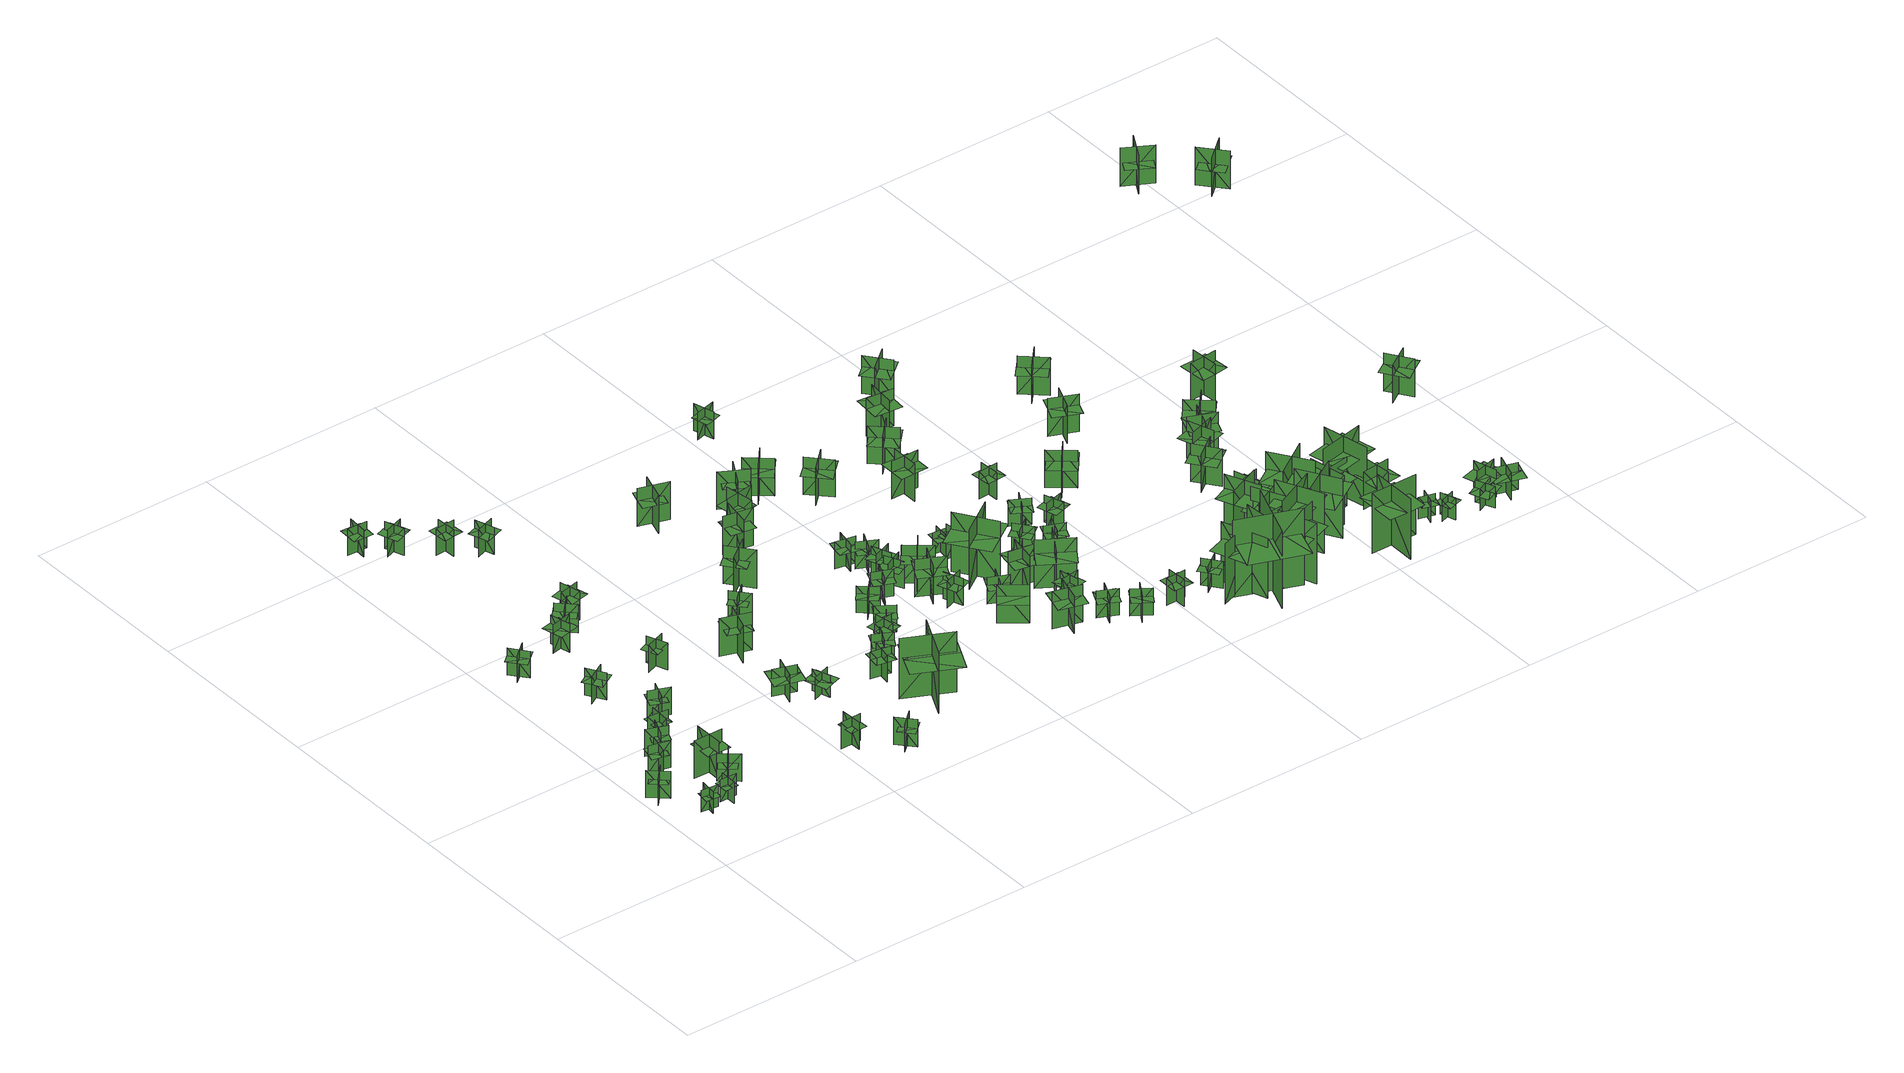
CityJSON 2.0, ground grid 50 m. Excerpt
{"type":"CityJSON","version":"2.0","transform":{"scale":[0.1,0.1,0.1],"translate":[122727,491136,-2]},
"CityObjects":{
"tree1":{"type":"SolitaryVegetationObject","geometry":[{"type":"MultiSurface","lod":"1","boundaries":[[[0,1,2]],[[0,2,3]],[[4,5,6]],[[4,6,7]],[[8,9,10]],[[8,10,11]],[[8,11,12]],[[8,12,13]]]}]},
"tree2":{"type":"SolitaryVegetationObject","geometry":[{"type":"MultiSurface","lod":"1","boundaries":[[[14,15,16]],[[14,16,17]],[[18,19,20]],[[18,20,21]],[[22,23,24]],[[22,24,25]],[[22,25,26]],[[22,26,27]]]}]},
"tree3":{"type":"SolitaryVegetationObject","geometry":[{"type":"MultiSurface","lod":"1","boundaries":[[[28,29,30]],[[28,30,31]],[[32,33,34]],[[32,34,35]],[[36,37,38]],[[36,38,39]],[[36,39,40]],[[36,40,41]]]}]},
"tree4":{"type":"SolitaryVegetationObject","geometry":[{"type":"MultiSurface","lod":"1","boundaries":[[[42,43,44]],[[42,44,45]],[[46,47,48]],[[46,48,49]],[[50,51,52]],[[50,52,53]],[[50,53,54]],[[50,54,55]]]}]},
"tree5":{"type":"SolitaryVegetationObject","geometry":[{"type":"MultiSurface","lod":"1","boundaries":[[[56,57,58]],[[56,58,59]],[[60,61,62]],[[60,62,63]],[[64,65,66]],[[64,66,67]],[[64,67,68]],[[64,68,69]]]}]},
"tree6":{"type":"SolitaryVegetationObject","geometry":[{"type":"MultiSurface","lod":"1","boundaries":[[[70,71,72]],[[70,72,73]],[[74,75,76]],[[74,76,77]],[[78,79,80]],[[78,80,81]],[[78,81,82]],[[78,82,83]]]}]},
"tree7":{"type":"SolitaryVegetationObject","geometry":[{"type":"MultiSurface","lod":"1","boundaries":[[[84,85,86]],[[84,86,87]],[[88,89,90]],[[88,90,91]],[[92,93,94]],[[92,94,95]],[[92,95,96]],[[92,96,97]]]}]},
"tree8":{"type":"SolitaryVegetationObject","geometry":[{"type":"MultiSurface","lod":"1","boundaries":[[[98,99,100]],[[98,100,101]],[[102,103,104]],[[102,104,105]],[[106,107,108]],[[106,108,109]],[[106,109,110]],[[106,110,111]]]}]},
"tree9":{"type":"SolitaryVegetationObject","geometry":[{"type":"MultiSurface","lod":"1","boundaries":[[[112,113,114]],[[112,114,115]],[[116,117,118]],[[116,118,119]],[[120,121,122]],[[120,122,123]],[[120,123,124]],[[120,124,125]]]}]},
"tree10":{"type":"SolitaryVegetationObject","geometry":[{"type":"MultiSurface","lod":"1","boundaries":[[[126,127,128]],[[126,128,129]],[[130,131,132]],[[130,132,133]],[[134,135,136]],[[134,136,137]],[[134,137,138]],[[134,138,139]]]}]},
"tree11":{"type":"SolitaryVegetationObject","geometry":[{"type":"MultiSurface","lod":"1","boundaries":[[[140,141,142]],[[140,142,143]],[[144,145,146]],[[144,146,147]],[[148,149,150]],[[148,150,151]],[[148,151,152]],[[148,152,153]]]}]},
"tree12":{"type":"SolitaryVegetationObject","geometry":[{"type":"MultiSurface","lod":"1","boundaries":[[[154,155,156]],[[154,156,157]],[[158,159,160]],[[158,160,161]],[[162,163,164]],[[162,164,165]],[[162,165,166]],[[162,166,167]]]}]},
"tree13":{"type":"SolitaryVegetationObject","geometry":[{"type":"MultiSurface","lod":"1","boundaries":[[[168,169,170]],[[168,170,171]],[[172,173,174]],[[172,174,175]],[[176,177,178]],[[176,178,179]],[[176,179,180]],[[176,180,181]]]}]},
"tree14":{"type":"SolitaryVegetationObject","geometry":[{"type":"MultiSurface","lod":"1","boundaries":[[[182,183,184]],[[182,184,185]],[[186,187,188]],[[186,188,189]],[[190,191,192]],[[190,192,193]],[[190,193,194]],[[190,194,195]]]}]},
"tree15":{"type":"SolitaryVegetationObject","geometry":[{"type":"MultiSurface","lod":"1","boundaries":[[[196,197,198]],[[196,198,199]],[[200,201,202]],[[200,202,203]],[[204,205,206]],[[204,206,207]],[[204,207,208]],[[204,208,209]]]}]},
"tree16":{"type":"SolitaryVegetationObject","geometry":[{"type":"MultiSurface","lod":"1","boundaries":[[[210,211,212]],[[210,212,213]],[[214,215,216]],[[214,216,217]],[[218,219,220]],[[218,220,221]],[[218,221,222]],[[218,222,223]]]}]},
"tree17":{"type":"SolitaryVegetationObject","geometry":[{"type":"MultiSurface","lod":"1","boundaries":[[[224,225,226]],[[224,226,227]],[[228,229,230]],[[228,230,231]],[[232,233,234]],[[232,234,235]],[[232,235,236]],[[232,236,237]]]}]},
"tree18":{"type":"SolitaryVegetationObject","geometry":[{"type":"MultiSurface","lod":"1","boundaries":[[[238,239,240]],[[238,240,241]],[[242,243,244]],[[242,244,245]],[[246,247,248]],[[246,248,249]],[[246,249,250]],[[246,250,251]]]}]},
"tree19":{"type":"SolitaryVegetationObject","geometry":[{"type":"MultiSurface","lod":"1","boundaries":[[[252,253,254]],[[252,254,255]],[[256,257,258]],[[256,258,259]],[[260,261,262]],[[260,262,263]],[[260,263,264]],[[260,264,265]]]}]},
"tree20":{"type":"SolitaryVegetationObject","geometry":[{"type":"MultiSurface","lod":"1","boundaries":[[[266,267,268]],[[266,268,269]],[[270,271,272]],[[270,272,273]],[[274,275,276]],[[274,276,277]],[[274,277,278]],[[274,278,279]]]}]},
"tree21":{"type":"SolitaryVegetationObject","geometry":[{"type":"MultiSurface","lod":"1","boundaries":[[[280,281,282]],[[280,282,283]],[[284,285,286]],[[284,286,287]],[[288,289,290]],[[288,290,291]],[[288,291,292]],[[288,292,293]]]}]},
"tree22":{"type":"SolitaryVegetationObject","geometry":[{"type":"MultiSurface","lod":"1","boundaries":[[[294,295,296]],[[294,296,297]],[[298,299,300]],[[298,300,301]],[[302,303,304]],[[302,304,305]],[[302,305,306]],[[302,306,307]]]}]},
"tree23":{"type":"SolitaryVegetationObject","geometry":[{"type":"MultiSurface","lod":"1","boundaries":[[[308,309,310]],[[308,310,311]],[[312,313,314]],[[312,314,315]],[[316,317,318]],[[316,318,319]],[[316,319,320]],[[316,320,321]]]}]},
"tree24":{"type":"SolitaryVegetationObject","geometry":[{"type":"MultiSurface","lod":"1","boundaries":[[[322,323,324]],[[322,324,325]],[[326,327,328]],[[326,328,329]],[[330,331,332]],[[330,332,333]],[[330,333,334]],[[330,334,335]]]}]},
"tree25":{"type":"SolitaryVegetationObject","geometry":[{"type":"MultiSurface","lod":"1","boundaries":[[[336,337,338]],[[336,338,339]],[[340,341,342]],[[340,342,343]],[[344,345,346]],[[344,346,347]],[[344,347,348]],[[344,348,349]]]}]},
"tree26":{"type":"SolitaryVegetationObject","geometry":[{"type":"MultiSurface","lod":"1","boundaries":[[[350,351,352]],[[350,352,353]],[[354,355,356]],[[354,356,357]],[[358,359,360]],[[358,360,361]],[[358,361,362]],[[358,362,363]]]}]},
"tree27":{"type":"SolitaryVegetationObject","geometry":[{"type":"MultiSurface","lod":"1","boundaries":[[[364,365,366]],[[364,366,367]],[[368,369,370]],[[368,370,371]],[[372,373,374]],[[372,374,375]],[[372,375,376]],[[372,376,377]]]}]},
"tree28":{"type":"SolitaryVegetationObject","geometry":[{"type":"MultiSurface","lod":"1","boundaries":[[[378,379,380]],[[378,380,381]],[[382,383,384]],[[382,384,385]],[[386,387,388]],[[386,388,389]],[[386,389,390]],[[386,390,391]]]}]},
"tree29":{"type":"SolitaryVegetationObject","geometry":[{"type":"MultiSurface","lod":"1","boundaries":[[[392,393,394]],[[392,394,395]],[[396,397,398]],[[396,398,399]],[[400,401,402]],[[400,402,403]],[[400,403,404]],[[400,404,405]]]}]},
"tree30":{"type":"SolitaryVegetationObject","geometry":[{"type":"MultiSurface","lod":"1","boundaries":[[[406,407,408]],[[406,408,409]],[[410,411,412]],[[410,412,413]],[[414,415,416]],[[414,416,417]],[[414,417,418]],[[414,418,419]]]}]},
"tree31":{"type":"SolitaryVegetationObject","geometry":[{"type":"MultiSurface","lod":"1","boundaries":[[[420,421,422]],[[420,422,423]],[[424,425,426]],[[424,426,427]],[[428,429,430]],[[428,430,431]],[[428,431,432]],[[428,432,433]]]}]},
"tree32":{"type":"SolitaryVegetationObject","geometry":[{"type":"MultiSurface","lod":"1","boundaries":[[[434,435,436]],[[434,436,437]],[[438,439,440]],[[438,440,441]],[[442,443,444]],[[442,444,445]],[[442,445,446]],[[442,446,447]]]}]},
"tree33":{"type":"SolitaryVegetationObject","geometry":[{"type":"MultiSurface","lod":"1","boundaries":[[[448,449,450]],[[448,450,451]],[[452,453,454]],[[452,454,455]],[[456,457,458]],[[456,458,459]],[[456,459,460]],[[456,460,461]]]}]},
"tree34":{"type":"SolitaryVegetationObject","geometry":[{"type":"MultiSurface","lod":"1","boundaries":[[[462,463,464]],[[462,464,465]],[[466,467,468]],[[466,468,469]],[[470,471,472]],[[470,472,473]],[[470,473,474]],[[470,474,475]]]}]},
"tree35":{"type":"SolitaryVegetationObject","geometry":[{"type":"MultiSurface","lod":"1","boundaries":[[[476,477,478]],[[476,478,479]],[[480,481,482]],[[480,482,483]],[[484,485,486]],[[484,486,487]],[[484,487,488]],[[484,488,489]]]}]},
"tree36":{"type":"SolitaryVegetationObject","geometry":[{"type":"MultiSurface","lod":"1","boundaries":[[[490,491,492]],[[490,492,493]],[[494,495,496]],[[494,496,497]],[[498,499,500]],[[498,500,501]],[[498,501,502]],[[498,502,503]]]}]},
"tree37":{"type":"SolitaryVegetationObject","geometry":[{"type":"MultiSurface","lod":"1","boundaries":[[[504,505,506]],[[504,506,507]],[[508,509,510]],[[508,510,511]],[[512,513,514]],[[512,514,515]],[[512,515,516]],[[512,516,517]]]}]},
"tree38":{"type":"SolitaryVegetationObject","geometry":[{"type":"MultiSurface","lod":"1","boundaries":[[[518,519,520]],[[518,520,521]],[[522,523,524]],[[522,524,525]],[[526,527,528]],[[526,528,529]],[[526,529,530]],[[526,530,531]]]}]},
"tree39":{"type":"SolitaryVegetationObject","geometry":[{"type":"MultiSurface","lod":"1","boundaries":[[[532,533,534]],[[532,534,535]],[[536,537,538]],[[536,538,539]],[[540,541,542]],[[540,542,543]],[[540,543,544]],[[540,544,545]]]}]},
"tree40":{"type":"SolitaryVegetationObject","geometry":[{"type":"MultiSurface","lod":"1","boundaries":[[[546,547,548]],[[546,548,549]],[[550,551,552]],[[550,552,553]],[[554,555,556]],[[554,556,557]],[[554,557,558]],[[554,558,559]]]}]},
"tree41":{"type":"SolitaryVegetationObject","geometry":[{"type":"MultiSurface","lod":"1","boundaries":[[[560,561,562]],[[560,562,563]],[[564,565,566]],[[564,566,567]],[[568,569,570]],[[568,570,571]],[[568,571,572]],[[568,572,573]]]}]},
"tree42":{"type":"SolitaryVegetationObject","geometry":[{"type":"MultiSurface","lod":"1","boundaries":[[[574,575,576]],[[574,576,577]],[[578,579,580]],[[578,580,581]],[[582,583,584]],[[582,584,585]],[[582,585,586]],[[582,586,587]]]}]},
"tree43":{"type":"SolitaryVegetationObject","geometry":[{"type":"MultiSurface","lod":"1","boundaries":[[[588,589,590]],[[588,590,591]],[[592,593,594]],[[592,594,595]],[[596,597,598]],[[596,598,599]],[[596,599,600]],[[596,600,601]]]}]},
"tree44":{"type":"SolitaryVegetationObject","geometry":[{"type":"MultiSurface","lod":"1","boundaries":[[[602,603,604]],[[602,604,605]],[[606,607,608]],[[606,608,609]],[[610,611,612]],[[610,612,613]],[[610,613,614]],[[610,614,615]]]}]},
"tree45":{"type":"SolitaryVegetationObject","geometry":[{"type":"MultiSurface","lod":"1","boundaries":[[[616,617,618]],[[616,618,619]],[[620,621,622]],[[620,622,623]],[[624,625,626]],[[624,626,627]],[[624,627,628]],[[624,628,629]]]}]},
"tree46":{"type":"SolitaryVegetationObject","geometry":[{"type":"MultiSurface","lod":"1","boundaries":[[[630,631,632]],[[630,632,633]],[[634,635,636]],[[634,636,637]],[[638,639,640]],[[638,640,641]],[[638,641,642]],[[638,642,643]]]}]},
"tree47":{"type":"SolitaryVegetationObject","geometry":[{"type":"MultiSurface","lod":"1","boundaries":[[[644,645,646]],[[644,646,647]],[[648,649,650]],[[648,650,651]],[[652,653,654]],[[652,654,655]],[[652,655,656]],[[652,656,657]]]}]},
"tree48":{"type":"SolitaryVegetationObject","geometry":[{"type":"MultiSurface","lod":"1","boundaries":[[[658,659,660]],[[658,660,661]],[[662,663,664]],[[662,664,665]],[[666,667,668]],[[666,668,669]],[[666,669,670]],[[666,670,671]]]}]},
"tree49":{"type":"SolitaryVegetationObject","geometry":[{"type":"MultiSurface","lod":"1","boundaries":[[[672,673,674]],[[672,674,675]],[[676,677,678]],[[676,678,679]],[[680,681,682]],[[680,682,683]],[[680,683,684]],[[680,684,685]]]}]},
"tree50":{"type":"SolitaryVegetationObject","geometry":[{"type":"MultiSurface","lod":"1","boundaries":[[[686,687,688]],[[686,688,689]],[[690,691,692]],[[690,692,693]],[[694,695,696]],[[694,696,697]],[[694,697,698]],[[694,698,699]]]}]},
"tree51":{"type":"SolitaryVegetationObject","geometry":[{"type":"MultiSurface","lod":"1","boundaries":[[[700,701,702]],[[700,702,703]],[[704,705,706]],[[704,706,707]],[[708,709,710]],[[708,710,711]],[[708,711,712]],[[708,712,713]]]}]},
"tree52":{"type":"SolitaryVegetationObject","geometry":[{"type":"MultiSurface","lod":"1","boundaries":[[[714,715,716]],[[714,716,717]],[[718,719,720]],[[718,720,721]],[[722,723,724]],[[722,724,725]],[[722,725,726]],[[722,726,727]]]}]},
"tree53":{"type":"SolitaryVegetationObject","geometry":[{"type":"MultiSurface","lod":"1","boundaries":[[[728,729,730]],[[728,730,731]],[[732,733,734]],[[732,734,735]],[[736,737,738]],[[736,738,739]],[[736,739,740]],[[736,740,741]]]}]},
"tree54":{"type":"SolitaryVegetationObject","geometry":[{"type":"MultiSurface","lod":"1","boundaries":[[[742,743,744]],[[742,744,745]],[[746,747,748]],[[746,748,749]],[[750,751,752]],[[750,752,753]],[[750,753,754]],[[750,754,755]]]}]},
"tree55":{"type":"SolitaryVegetationObject","geometry":[{"type":"MultiSurface","lod":"1","boundaries":[[[756,757,758]],[[756,758,759]],[[760,761,762]],[[760,762,763]],[[764,765,766]],[[764,766,767]],[[764,767,768]],[[764,768,769]]]}]},
"tree56":{"type":"SolitaryVegetationObject","geometry":[{"type":"MultiSurface","lod":"1","boundaries":[[[770,771,772]],[[770,772,773]],[[774,775,776]],[[774,776,777]],[[778,779,780]],[[778,780,781]],[[778,781,782]],[[778,782,783]]]}]},
"tree57":{"type":"SolitaryVegetationObject","geometry":[{"type":"MultiSurface","lod":"1","boundaries":[[[784,785,786]],[[784,786,787]],[[788,789,790]],[[788,790,791]],[[792,793,794]],[[792,794,795]],[[792,795,796]],[[792,796,797]]]}]},
"tree58":{"type":"SolitaryVegetationObject","geometry":[{"type":"MultiSurface","lod":"1","boundaries":[[[798,799,800]],[[798,800,801]],[[802,803,804]],[[802,804,805]],[[806,807,808]],[[806,808,809]],[[806,809,810]],[[806,810,811]]]}]},
"tree59":{"type":"SolitaryVegetationObject","geometry":[{"type":"MultiSurface","lod":"1","boundaries":[[[812,813,814]],[[812,814,815]],[[816,817,818]],[[816,818,819]],[[820,821,822]],[[820,822,823]],[[820,823,824]],[[820,824,825]]]}]},
"tree60":{"type":"SolitaryVegetationObject","geometry":[{"type":"MultiSurface","lod":"1","boundaries":[[[826,827,828]],[[826,828,829]],[[830,831,832]],[[830,832,833]],[[834,835,836]],[[834,836,837]],[[834,837,838]],[[834,838,839]]]}]},
"tree61":{"type":"SolitaryVegetationObject","geometry":[{"type":"MultiSurface","lod":"1","boundaries":[[[840,841,842]],[[840,842,843]],[[844,845,846]],[[844,846,847]],[[848,849,850]],[[848,850,851]],[[848,851,852]],[[848,852,853]]]}]},
"tree62":{"type":"SolitaryVegetationObject","geometry":[{"type":"MultiSurface","lod":"1","boundaries":[[[854,855,856]],[[854,856,857]],[[858,859,860]],[[858,860,861]],[[862,863,864]],[[862,864,865]],[[862,865,866]],[[862,866,867]]]}]},
"tree63":{"type":"SolitaryVegetationObject","geometry":[{"type":"MultiSurface","lod":"1","boundaries":[[[868,869,870]],[[868,870,871]],[[872,873,874]],[[872,874,875]],[[876,877,878]],[[876,878,879]],[[876,879,880]],[[876,880,881]]]}]},
"tree64":{"type":"SolitaryVegetationObject","geometry":[{"type":"MultiSurface","lod":"1","boundaries":[[[882,883,884]],[[882,884,885]],[[886,887,888]],[[886,888,889]],[[890,891,892]],[[890,892,893]],[[890,893,894]],[[890,894,895]]]}]},
"tree65":{"type":"SolitaryVegetationObject","geometry":[{"type":"MultiSurface","lod":"1","boundaries":[[[896,897,898]],[[896,898,899]],[[900,901,902]],[[900,902,903]],[[904,905,906]],[[904,906,907]],[[904,907,908]],[[904,908,909]]]}]},
"tree66":{"type":"SolitaryVegetationObject","geometry":[{"type":"MultiSurface","lod":"1","boundaries":[[[910,911,912]],[[910,912,913]],[[914,915,916]],[[914,916,917]],[[918,919,920]],[[918,920,921]],[[918,921,922]],[[918,922,923]]]}]},
"tree67":{"type":"SolitaryVegetationObject","geometry":[{"type":"MultiSurface","lod":"1","boundaries":[[[924,925,926]],[[924,926,927]],[[928,929,930]],[[928,930,931]],[[932,933,934]],[[932,934,935]],[[932,935,936]],[[932,936,937]]]}]},
"tree68":{"type":"SolitaryVegetationObject","geometry":[{"type":"MultiSurface","lod":"1","boundaries":[[[938,939,940]],[[938,940,941]],[[942,943,944]],[[942,944,945]],[[946,947,948]],[[946,948,949]],[[946,950,951]],[[946,951,947]]]}]},
"tree69":{"type":"SolitaryVegetationObject","geometry":[{"type":"MultiSurface","lod":"1","boundaries":[[[952,953,954]],[[952,954,955]],[[956,957,958]],[[956,958,959]],[[960,961,962]],[[960,962,963]],[[960,963,964]],[[960,964,965]]]}]},
"tree70":{"type":"SolitaryVegetationObject","geometry":[{"type":"MultiSurface","lod":"1","boundaries":[[[966,967,968]],[[966,968,969]],[[970,971,972]],[[970,972,973]],[[974,975,976]],[[974,976,977]],[[974,977,978]],[[974,978,979]]]}]},
"tree71":{"type":"SolitaryVegetationObject","geometry":[{"type":"MultiSurface","lod":"1","boundaries":[[[980,981,982]],[[980,982,983]],[[984,985,986]],[[984,986,987]],[[988,989,990]],[[988,990,991]],[[988,992,993]],[[988,993,989]]]}]},
"tree72":{"type":"SolitaryVegetationObject","geometry":[{"type":"MultiSurface","lod":"1","boundaries":[[[994,995,996]],[[994,996,997]],[[998,999,1000]],[[998,1000,1001]],[[1002,1003,1004]],[[1002,1004,1005]],[[1002,1005,1006]],[[1002,1006,1007]]]}]},
"tree73":{"type":"SolitaryVegetationObject","geometry":[{"type":"MultiSurface","lod":"1","boundaries":[[[1008,1009,1010]],[[1008,1010,1011]],[[1012,1013,1014]],[[1012,1014,1015]],[[1016,1017,1018]],[[1016,1018,1019]],[[1016,1020,1021]],[[1016,1021,1017]]]}]},
"tree74":{"type":"SolitaryVegetationObject","geometry":[{"type":"MultiSurface","lod":"1","boundaries":[[[1022,1023,1024]],[[1022,1024,1025]],[[1026,1027,1028]],[[1026,1028,1029]],[[1030,1031,1032]],[[1030,1032,1033]],[[1030,1033,1034]],[[1030,1034,1035]]]}]},
"tree75":{"type":"SolitaryVegetationObject","geometry":[{"type":"MultiSurface","lod":"1","boundaries":[[[1036,1037,1038]],[[1036,1038,1039]],[[1040,1041,1042]],[[1040,1042,1043]],[[1044,1045,1046]],[[1044,1046,1047]],[[1044,1047,1048]],[[1044,1048,1049]]]}]},
"tree76":{"type":"SolitaryVegetationObject","geometry":[{"type":"MultiSurface","lod":"1","boundaries":[[[1050,1051,1052]],[[1050,1052,1053]],[[1054,1055,1056]],[[1054,1056,1057]],[[1058,1059,1060]],[[1058,1060,1061]],[[1058,1061,1062]],[[1058,1062,1063]]]}]},
"tree77":{"type":"SolitaryVegetationObject","geometry":[{"type":"MultiSurface","lod":"1","boundaries":[[[1064,1065,1066]],[[1064,1066,1067]],[[1068,1069,1070]],[[1068,1070,1071]],[[1072,1073,1074]],[[1072,1074,1075]],[[1072,1076,1077]],[[1072,1077,1073]]]}]},
"tree78":{"type":"SolitaryVegetationObject","geometry":[{"type":"MultiSurface","lod":"1","boundaries":[[[1078,1079,1080]],[[1078,1080,1081]],[[1082,1083,1084]],[[1082,1084,1085]],[[1086,1087,1088]],[[1086,1088,1089]],[[1086,1089,1090]],[[1086,1090,1091]]]}]},
"tree79":{"type":"SolitaryVegetationObject","geometry":[{"type":"MultiSurface","lod":"1","boundaries":[[[1092,1093,1094]],[[1092,1094,1095]],[[1096,1097,1098]],[[1096,1098,1099]],[[1100,1101,1102]],[[1100,1102,1103]],[[1100,1103,1104]],[[1100,1104,1105]]]}]},
"tree80":{"type":"SolitaryVegetationObject","geometry":[{"type":"MultiSurface","lod":"1","boundaries":[[[1106,1107,1108]],[[1106,1108,1109]],[[1110,1111,1112]],[[1110,1112,1113]],[[1114,1115,1116]],[[1114,1116,1117]],[[1114,1117,1118]],[[1114,1118,1119]]]}]},
"tree81":{"type":"SolitaryVegetationObject","geometry":[{"type":"MultiSurface","lod":"1","boundaries":[[[1120,1121,1122]],[[1120,1122,1123]],[[1124,1125,1126]],[[1124,1126,1127]],[[1128,1129,1130]],[[1128,1130,1131]],[[1128,1131,1132]],[[1128,1132,1133]]]}]},
"tree82":{"type":"SolitaryVegetationObject","geometry":[{"type":"MultiSurface","lod":"1","boundaries":[[[1134,1135,1136]],[[1134,1136,1137]],[[1138,1139,1140]],[[1138,1140,1141]],[[1142,1143,1144]],[[1142,1144,1145]],[[1142,1145,1146]],[[1142,1146,1147]]]}]},
"tree83":{"type":"SolitaryVegetationObject","geometry":[{"type":"MultiSurface","lod":"1","boundaries":[[[1148,1149,1150]],[[1148,1150,1151]],[[1152,1153,1154]],[[1152,1154,1155]],[[1156,1157,1158]],[[1156,1158,1159]],[[1156,1159,1160]],[[1156,1160,1161]]]}]},
"tree84":{"type":"SolitaryVegetationObject","geometry":[{"type":"MultiSurface","lod":"1","boundaries":[[[1162,1163,1164]],[[1162,1164,1165]],[[1166,1167,1168]],[[1166,1168,1169]],[[1170,1171,1172]],[[1170,1172,1173]],[[1170,1174,1175]],[[1170,1175,1171]]]}]},
"tree85":{"type":"SolitaryVegetationObject","geometry":[{"type":"MultiSurface","lod":"1","boundaries":[[[1176,1177,1178]],[[1176,1178,1179]],[[1180,1181,1182]],[[1180,1182,1183]],[[1184,1185,1186]],[[1184,1186,1187]],[[1184,1187,1188]],[[1184,1188,1189]]]}]},
"tree86":{"type":"SolitaryVegetationObject","geometry":[{"type":"MultiSurface","lod":"1","boundaries":[[[1190,1191,1192]],[[1190,1192,1193]],[[1194,1195,1196]],[[1194,1196,1197]],[[1198,1199,1200]],[[1198,1200,1201]],[[1198,1202,1203]],[[1198,1203,1199]]]}]},
"tree87":{"type":"SolitaryVegetationObject","geometry":[{"type":"MultiSurface","lod":"1","boundaries":[[[1204,1205,1206]],[[1204,1206,1207]],[[1208,1209,1210]],[[1208,1210,1211]],[[1212,1213,1214]],[[1212,1214,1215]],[[1212,1215,1216]],[[1212,1216,1217]]]}]},
"tree88":{"type":"SolitaryVegetationObject","geometry":[{"type":"MultiSurface","lod":"1","boundaries":[[[1218,1219,1220]],[[1218,1220,1221]],[[1222,1223,1224]],[[1222,1224,1225]],[[1226,1227,1228]],[[1226,1228,1229]],[[1226,1229,1230]],[[1226,1230,1231]]]}]},
"tree89":{"type":"SolitaryVegetationObject","geometry":[{"type":"MultiSurface","lod":"1","boundaries":[[[1232,1233,1234]],[[1232,1234,1235]],[[1236,1237,1238]],[[1236,1238,1239]],[[1240,1241,1242]],[[1240,1242,1243]],[[1240,1244,1245]],[[1240,1245,1241]]]}]},
"tree90":{"type":"SolitaryVegetationObject","geometry":[{"type":"MultiSurface","lod":"1","boundaries":[[[1246,1247,1248]],[[1246,1248,1249]],[[1250,1251,1252]],[[1250,1252,1253]],[[1254,1255,1256]],[[1254,1256,1257]],[[1254,1257,1258]],[[1254,1258,1259]]]}]},
"tree91":{"type":"SolitaryVegetationObject","geometry":[{"type":"MultiSurface","lod":"1","boundaries":[[[1260,1261,1262]],[[1260,1262,1263]],[[1264,1265,1266]],[[1264,1266,1267]],[[1268,1269,1270]],[[1268,1270,1271]],[[1268,1271,1272]],[[1268,1272,1273]]]}]},
"tree92":{"type":"SolitaryVegetationObject","geometry":[{"type":"MultiSurface","lod":"1","boundaries":[[[1274,1275,1276]],[[1274,1276,1277]],[[1278,1279,1280]],[[1278,1280,1281]],[[1282,1283,1284]],[[1282,1284,1285]],[[1282,1285,1286]],[[1282,1286,1287]]]}]},
"tree93":{"type":"SolitaryVegetationObject","geometry":[{"type":"MultiSurface","lod":"1","boundaries":[[[1288,1289,1290]],[[1288,1290,1291]],[[1292,1293,1294]],[[1292,1294,1295]],[[1296,1297,1298]],[[1296,1298,1299]],[[1296,1299,1300]],[[1296,1300,1301]]]}]},
"tree94":{"type":"SolitaryVegetationObject","geometry":[{"type":"MultiSurface","lod":"1","boundaries":[[[1302,1303,1304]],[[1302,1304,1305]],[[1306,1307,1308]],[[1306,1308,1309]],[[1310,1311,1312]],[[1310,1312,1313]],[[1310,1313,1314]],[[1310,1314,1315]]]}]},
"tree95":{"type":"SolitaryVegetationObject","geometry":[{"type":"MultiSurface","lod":"1","boundaries":[[[1316,1317,1318]],[[1316,1318,1319]],[[1320,1321,1322]],[[1320,1322,1323]],[[1324,1325,1326]],[[1324,1326,1327]],[[1324,1327,1328]],[[1324,1328,1329]]]}]},
"tree96":{"type":"SolitaryVegetationObject","geometry":[{"type":"MultiSurface","lod":"1","boundaries":[[[1330,1331,1332]],[[1330,1332,1333]],[[1334,1335,1336]],[[1334,1336,1337]],[[1338,1339,1340]],[[1338,1340,1341]],[[1338,1341,1342]],[[1338,1342,1343]]]}]},
"tree97":{"type":"SolitaryVegetationObject","geometry":[{"type":"MultiSurface","lod":"1","boundaries":[[[1344,1345,1346]],[[1344,1346,1347]],[[1348,1349,1350]],[[1348,1350,1351]],[[1352,1353,1354]],[[1352,1354,1355]],[[1352,1355,1356]],[[1352,1356,1357]]]}]},
"tree98":{"type":"SolitaryVegetationObject","geometry":[{"type":"MultiSurface","lod":"1","boundaries":[[[1358,1359,1360]],[[1358,1360,1361]],[[1362,1363,1364]],[[1362,1364,1365]],[[1366,1367,1368]],[[1366,1368,1369]],[[1366,1369,1370]],[[1366,1370,1371]]]}]},
"tree99":{"type":"SolitaryVegetationObject","geometry":[{"type":"MultiSurface","lod":"1","boundaries":[[[1372,1373,1374]],[[1372,1374,1375]],[[1376,1377,1378]],[[1376,1378,1379]],[[1380,1381,1382]],[[1380,1382,1383]],[[1380,1384,1385]],[[1380,1385,1381]]]}]},
"tree100":{"type":"SolitaryVegetationObject","geometry":[{"type":"MultiSurface","lod":"1","boundaries":[[[1386,1387,1388]],[[1386,1388,1389]],[[1390,1391,1392]],[[1390,1392,1393]],[[1394,1395,1396]],[[1394,1396,1397]],[[1394,1398,1399]],[[1394,1399,1395]]]}]}
},
"vertices":[
[58,288,17],[15,327,17],[15,327,94],[58,288,94],[56,325,17],[56,325,94],[17,282,94],[17,282,17],[56,325,70],[38,342,70],[7,307,70],[25,291,70],[43,275,70],[74,309,70],
[80,199,18],[126,193,18],[126,193,80],[80,199,80],[99,176,18],[99,176,80],[104,222,80],[104,222,18],[99,176,60],[118,173,60],[123,210,60],[103,212,60],[84,215,60],[79,178,60],
[161,222,21],[160,175,21],[160,175,83],[161,222,83],[139,201,21],[139,201,83],[186,200,83],[186,200,21],[139,201,63],[139,181,63],[176,181,63],[176,200,63],[177,219,63],[140,220,63],
[112,422,18],[97,366,18],[97,366,95],[112,422,95],[80,403,18],[80,403,95],[136,388,95],[136,388,18],[80,403,71],[73,380,71],[118,368,71],[125,391,71],[131,415,71],[86,427,71],
[134,424,18],[157,478,18],[157,478,96],[134,424,96],[169,439,18],[169,439,96],[115,461,96],[115,461,18],[169,439,71],[178,461,71],[135,479,71],[126,457,71],[116,434,71],[159,416,71],
[189,279,17],[234,242,17],[234,242,95],[189,279,95],[193,242,17],[193,242,95],[229,287,95],[229,287,17],[193,242,70],[211,227,70],[241,263,70],[222,278,70],[203,293,70],[174,257,70],
[197,282,16],[198,364,16],[198,364,124],[197,282,124],[234,319,16],[234,319,124],[153,320,124],[153,320,16],[234,319,90],[234,353,90],[169,354,90],[169,320,90],[169,286,90],[234,285,90],
[212,496,16],[154,501,16],[154,501,93],[212,496,93],[188,525,16],[188,525,93],[183,467,93],[183,467,16],[188,525,69],[164,527,69],[160,481,69],[184,478,69],[208,476,69],[213,522,69],
[64,887,17],[106,922,17],[106,922,94],[64,887,94],[100,883,17],[65,926,17],[65,926,94],[100,883,94],[100,883,73],[122,901,73],[87,944,73],[65,926,73],[44,909,73],[79,866,73],
[187,701,18],[159,749,18],[159,749,95],[187,701,95],[197,737,18],[149,709,18],[149,709,95],[197,737,95],[197,737,73],[183,760,73],[135,732,73],[149,709,73],[163,685,73],[211,713,73],
[251,598,17],[230,544,17],[230,544,95],[251,598,95],[217,583,17],[217,583,95],[271,562,95],[271,562,17],[217,583,70],[208,561,70],[251,544,70],[260,566,70],[269,589,70],[225,606,70],
[200,924,23],[258,937,23],[258,937,105],[200,924,105],[233,903,23],[220,960,23],[220,960,105],[233,903,105],[233,903,82],[262,909,82],[249,967,82],[220,960,82],[191,954,82],[204,896,82],
[94,1516,19],[97,1571,19],[97,1571,96],[94,1516,96],[122,1540,19],[67,1543,19],[67,1543,96],[122,1540,96],[122,1540,74],[123,1568,74],[68,1571,74],[67,1543,74],[65,1516,74],[120,1513,74],
[257,996,22],[299,955,22],[299,955,104],[257,996,104],[257,956,22],[298,999,22],[298,999,104],[257,956,104],[257,956,81],[279,936,81],[319,979,81],[298,999,81],[277,1019,81],[236,977,81],
[526,169,25],[525,228,25],[525,228,102],[526,169,102],[551,196,25],[551,196,102],[493,195,102],[493,195,25],[551,196,78],[551,221,78],[504,220,78],[505,196,78],[505,171,78],[552,172,78],
[389,752,17],[335,731,17],[335,731,94],[389,752,94],[355,767,17],[355,767,94],[376,712,94],[376,712,17],[355,767,70],[332,758,70],[349,714,70],[372,723,70],[394,732,70],[378,775,70],
[154,1514,19],[173,1462,19],[173,1462,96],[154,1514,96],[138,1481,19],[190,1500,19],[190,1500,96],[138,1481,96],[138,1481,74],[148,1455,74],[200,1474,74],[190,1500,74],[181,1526,74],[129,1507,74],
[353,1032,22],[296,1018,22],[296,1018,104],[353,1032,104],[320,1053,22],[334,996,22],[334,996,104],[320,1053,104],[320,1053,81],[291,1046,81],[305,989,81],[334,996,81],[363,1003,81],[348,1060,81],
[609,100,20],[652,138,20],[652,138,98],[609,100,98],[646,98,20],[646,98,98],[608,141,98],[608,141,20],[646,98,73],[664,114,73],[634,149,73],[615,132,73],[597,116,73],[628,82,73],
[539,490,23],[539,490,100],[519,426,100],[519,426,23],[559,449,23],[559,449,100],[498,469,100],[498,469,23],[568,446,75],[579,478,75],[502,502,75],[492,470,75],[482,438,75],[558,414,75],
[286,1419,20],[231,1415,20],[231,1415,97],[286,1419,97],[259,1443,20],[262,1388,20],[262,1388,97],[259,1443,97],[259,1443,76],[231,1442,76],[235,1386,76],[262,1388,76],[290,1390,76],[286,1445,76],
[623,417,21],[623,417,83],[573,399,83],[573,399,21],[607,385,21],[607,385,83],[590,433,83],[590,433,21],[610,377,63],[635,386,63],[613,447,63],[588,438,63],[563,429,63],[584,368,63],
[344,1337,19],[325,1389,19],[325,1389,96],[344,1337,96],[360,1370,19],[308,1351,19],[308,1351,96],[360,1370,96],[360,1370,74],[351,1396,74],[298,1378,74],[308,1351,74],[317,1325,74],[369,1344,74],
[584,656,18],[506,682,18],[506,682,126],[584,656,126],[560,702,18],[560,702,126],[534,625,126],[534,625,18],[560,702,92],[528,713,92],[507,652,92],[539,641,92],[571,630,92],[592,691,92],
[619,794,20],[657,750,20],[657,750,97],[619,794,97],[617,756,20],[617,756,97],[660,795,97],[660,795,20],[617,756,73],[633,738,73],[668,769,73],[652,787,73],[636,805,73],[601,775,73],
[782,377,21],[728,387,21],[728,387,98],[782,377,98],[761,407,21],[751,353,21],[751,353,98],[761,407,98],[761,407,77],[734,412,77],[724,358,77],[751,353,77],[778,348,77],[788,402,77],
[733,282,20],[857,222,20],[857,222,193],[733,282,193],[769,178,20],[829,303,20],[829,303,193],[769,178,193],[736,270,137],[710,212,137],[835,154,137],[862,212,137],[889,270,137],[763,328,137],
[811,459,18],[786,409,18],[786,409,95],[811,459,95],[776,447,18],[825,422,18],[825,422,95],[776,447,95],[776,447,74],[763,423,74],[812,398,74],[825,422,74],[837,447,74],[788,472,74],
[864,484,19],[809,475,19],[809,475,96],[864,484,96],[834,505,19],[843,451,19],[843,451,96],[834,505,96],[834,505,75],[806,501,75],[816,446,75],[843,451,75],[870,455,75],[861,510,75],
[749,907,19],[685,857,19],[685,857,128],[749,907,128],[697,913,19],[697,913,128],[747,849,128],[747,849,19],[697,913,93],[671,892,93],[711,841,93],[737,862,93],[764,883,93],[724,934,93],
[862,499,19],[892,545,19],[892,545,96],[862,499,96],[898,506,19],[852,536,19],[852,536,96],[898,506,96],[898,506,75],[913,530,75],[867,560,75],[852,536,75],[837,513,75],[883,483,75],
[874,586,20],[911,627,20],[911,627,97],[874,586,97],[911,587,20],[870,625,20],[870,625,97],[911,587,97],[911,587,76],[929,608,76],[889,645,76],[870,625,76],[851,604,76],[892,567,76],
[729,1249,17],[704,1171,17],[704,1171,126],[729,1249,126],[682,1225,17],[682,1225,126],[760,1200,126],[760,1200,17],[682,1225,91],[672,1192,91],[734,1173,91],[744,1205,91],[755,1238,91],[693,1257,91],
[769,1009,18],[849,996,18],[849,996,127],[769,1009,127],[799,967,18],[799,967,127],[813,1047,127],[813,1047,18],[799,967,93],[833,961,93],[844,1025,93],[810,1031,93],[777,1036,93],[766,972,93],
[930,647,21],[981,625,21],[981,625,98],[930,647,98],[943,612,21],[965,663,21],[965,663,98],[943,612,98],[943,612,76],[969,601,76],[991,652,76],[965,663,76],[940,674,76],[918,623,76],
[851,1100,18],[864,1020,18],[864,1020,127],[851,1100,127],[820,1058,18],[820,1058,127],[901,1071,127],[901,1071,18],[820,1058,93],[826,1024,93],[890,1035,93],[885,1068,93],[879,1102,93],[815,1091,93],
[962,766,22],[972,820,22],[972,820,99],[962,766,99],[993,787,22],[938,797,22],[938,797,99],[993,787,99],[993,787,77],[998,814,77],[944,824,77],[938,797,77],[933,770,77],[987,759,77],
[996,684,21],[1020,635,21],[1020,635,98],[996,684,98],[984,650,21],[1034,674,21],[1034,674,98],[984,650,98],[984,650,76],[996,625,76],[1046,649,76],[1034,674,76],[1022,699,76],[972,675,76],
[983,696,21],[1035,717,21],[1035,717,98],[983,696,98],[1017,682,21],[997,733,21],[997,733,98],[1017,682,98],[1017,682,76],[1043,692,76],[1022,743,76],[997,733,76],[971,723,76],[991,671,76],
[1019,593,20],[1088,558,20],[1088,558,127],[1019,593,127],[1035,544,20],[1070,613,20],[1070,613,127],[1035,544,127],[1035,544,97],[1070,526,97],[1105,595,97],[1070,613,97],[1036,630,97],[1000,561,97],
[1085,493,22],[1066,545,22],[1066,545,99],[1085,493,99],[1101,526,22],[1049,507,22],[1049,507,99],[1101,526,99],[1101,526,77],[1091,552,77],[1039,533,77],[1049,507,77],[1058,481,77],[1110,500,77],
[978,769,21],[1028,744,21],[1028,744,98],[978,769,98],[990,734,21],[1014,783,21],[1014,783,98],[990,734,98],[990,734,76],[1014,722,76],[1039,771,76],[1014,783,76],[990,796,76],[965,746,76],
[1116,337,20],[1163,398,20],[1163,398,128],[1116,337,128],[1167,343,20],[1106,390,20],[1106,390,128],[1167,343,128],[1167,343,98],[1191,374,98],[1130,421,98],[1106,390,98],[1082,360,98],[1144,313,98],
[1032,660,18],[1093,611,18],[1093,611,126],[1032,660,126],[1038,609,18],[1086,669,18],[1086,669,126],[1038,609,126],[1038,609,96],[1068,585,96],[1116,645,96],[1086,669,96],[1056,693,96],[1007,633,96],
[943,1126,18],[872,1165,18],[872,1165,126],[943,1126,126],[928,1176,18],[928,1176,126],[888,1105,126],[888,1105,18],[928,1176,92],[899,1192,92],[867,1136,92],[896,1119,92],[926,1102,92],[958,1159,92],
[1134,464,21],[1184,440,21],[1184,440,98],[1134,464,98],[1146,429,21],[1170,479,21],[1170,479,98],[1146,429,98],[1146,429,76],[1171,417,76],[1195,467,76],[1170,479,76],[1145,491,76],[1121,441,76],
[1227,250,16],[1248,325,16],[1248,325,123],[1227,250,123],[1272,275,16],[1197,296,16],[1197,296,123],[1272,275,123],[1272,275,93],[1282,312,93],[1208,334,93],[1197,296,93],[1187,259,93],[1261,238,93],
[962,1122,18],[1012,1182,18],[1012,1182,126],[962,1122,126],[1014,1126,18],[954,1176,18],[954,1176,126],[1014,1126,126],[1014,1126,96],[1039,1156,96],[979,1206,96],[954,1176,96],[930,1146,96],[989,1097,96],
[1141,543,17],[1242,611,17],[1242,611,187],[1141,543,187],[1221,527,17],[1153,628,17],[1153,628,187],[1221,527,187],[1221,527,139],[1271,561,139],[1203,662,139],[1153,628,139],[1102,593,139],[1171,493,139],
[1211,482,21],[1288,469,21],[1288,469,128],[1211,482,128],[1241,439,21],[1254,516,21],[1254,516,128],[1241,439,128],[1241,439,98],[1279,433,98],[1292,509,98],[1254,516,98],[1216,522,98],[1203,446,98],
[1183,724,20],[1177,680,20],[1177,680,82],[1183,724,82],[1159,706,20],[1203,701,20],[1203,701,82],[1159,706,82],[1159,706,64],[1157,684,64],[1201,679,64],[1203,701,64],[1206,723,64],[1162,728,64],
[1193,698,20],[1200,643,20],[1200,643,97],[1193,698,97],[1171,669,20],[1225,676,20],[1225,676,97],[1171,669,97],[1171,669,75],[1174,641,75],[1229,648,75],[1225,676,75],[1222,703,75],[1167,696,75],
[1268,350,20],[1322,360,20],[1322,360,97],[1268,350,97],[1299,329,20],[1288,383,20],[1288,383,97],[1299,329,97],[1299,329,76],[1326,334,76],[1315,388,76],[1288,383,76],[1261,378,76],[1271,323,76],
[1304,264,19],[1354,241,19],[1354,241,96],[1304,264,96],[1317,230,19],[1339,280,19],[1339,280,96],[1317,230,96],[1317,230,75],[1342,218,75],[1365,269,75],[1339,280,75],[1314,291,75],[1291,241,75],
[1121,1088,19],[1065,1035,19],[1065,1035,126],[1121,1088,126],[1070,1090,19],[1123,1034,19],[1123,1034,126],[1070,1090,126],[1070,1090,96],[1042,1064,96],[1095,1007,96],[1123,1034,96],[1151,1060,96],[1098,1117,96],
[1330,468,17],[1277,383,17],[1277,383,156],[1330,468,156],[1265,453,17],[1350,400,17],[1350,400,156],[1265,453,156],[1265,453,117],[1239,411,117],[1323,358,117],[1350,400,117],[1376,442,117],[1292,495,117],
[1405,227,22],[1375,180,22],[1375,180,99],[1405,227,99],[1369,219,22],[1415,189,22],[1415,189,99],[1369,219,99],[1369,219,77],[1354,195,77],[1401,166,77],[1415,189,77],[1430,213,77],[1383,242,77],
[1005,1411,26],[1061,1426,26],[1061,1426,103],[1005,1411,103],[1037,1392,26],[1037,1392,103],[1022,1448,103],[1022,1448,26],[1037,1392,79],[1061,1399,79],[1049,1443,79],[1025,1437,79],[1002,1431,79],[1014,1386,79],
[1320,611,17],[1354,567,17],[1354,567,94],[1320,611,94],[1315,574,17],[1359,608,17],[1359,608,94],[1315,574,94],[1315,574,73],[1332,552,73],[1376,586,73],[1359,608,73],[1342,630,73],[1298,596,73],
[1258,980,22],[1257,903,22],[1257,903,129],[1258,980,129],[1221,944,22],[1298,944,22],[1298,944,129],[1221,944,129],[1221,944,99],[1220,905,99],[1298,905,99],[1298,944,99],[1298,982,99],[1221,983,99],
[1521,205,20],[1466,203,20],[1466,203,97],[1521,205,97],[1494,230,20],[1496,175,20],[1496,175,97],[1494,230,97],[1494,230,76],[1467,230,76],[1468,174,76],[1496,175,76],[1523,175,76],[1522,231,76],
[1405,569,18],[1384,518,18],[1384,518,95],[1405,569,95],[1371,555,18],[1422,534,18],[1422,534,95],[1371,555,95],[1371,555,74],[1360,530,74],[1411,508,74],[1422,534,74],[1433,559,74],[1382,581,74],
[1420,664,18],[1372,691,18],[1372,691,94],[1420,664,94],[1410,700,18],[1383,652,18],[1383,652,94],[1410,700,94],[1410,700,73],[1386,713,73],[1359,665,73],[1383,652,73],[1407,638,73],[1434,686,73],
[1317,1037,26],[1261,1090,26],[1261,1090,134],[1317,1037,134],[1316,1089,26],[1263,1033,26],[1263,1033,134],[1316,1089,134],[1316,1089,103],[1288,1115,103],[1235,1059,103],[1263,1033,103],[1291,1006,103],[1344,1062,103],
[1451,655,18],[1467,602,18],[1467,602,95],[1451,655,95],[1433,623,18],[1486,638,18],[1486,638,95],[1433,623,95],[1433,623,73],[1441,596,73],[1494,612,73],[1486,638,73],[1479,665,73],[1426,649,73],
[1583,224,18],[1616,180,18],[1616,180,95],[1583,224,95],[1577,188,18],[1622,221,18],[1622,221,95],[1577,188,95],[1577,188,74],[1593,166,74],[1638,198,74],[1622,221,74],[1605,243,74],[1561,210,74],
[1442,826,19],[1387,822,19],[1387,822,96],[1442,826,96],[1414,850,19],[1418,795,19],[1418,795,96],[1414,850,96],[1414,850,75],[1386,848,75],[1391,793,75],[1418,795,75],[1446,797,75],[1442,852,75],
[1583,129,15],[1705,173,15],[1705,173,187],[1583,129,187],[1676,86,15],[1632,209,15],[1632,209,187],[1676,86,187],[1594,133,142],[1705,173,142],[1688,222,142],[1576,181,142],[1611,85,142],[1723,125,142],
[1368,1145,24],[1375,1222,24],[1375,1222,131],[1368,1145,131],[1407,1178,24],[1330,1185,24],[1330,1185,131],[1407,1178,131],[1407,1178,101],[1411,1216,101],[1334,1223,101],[1330,1185,101],[1327,1146,101],[1404,1139,101],
[1743,202,12],[1681,37,12],[1681,37,232],[1743,202,232],[1616,144,12],[1781,82,12],[1781,82,232],[1616,144,232],[1728,196,161],[1651,223,161],[1592,57,161],[1669,30,161],[1745,3,161],[1804,169,161],
[1655,165,14],[1785,174,14],[1785,174,186],[1655,165,186],[1733,98,14],[1724,228,14],[1724,228,186],[1733,98,186],[1666,166,141],[1785,174,141],[1781,225,141],[1663,217,141],[1670,114,141],[1789,123,141],
[1597,716,19],[1537,765,19],[1537,765,127],[1597,716,127],[1592,767,19],[1543,707,19],[1543,707,127],[1592,767,127],[1592,767,96],[1562,792,96],[1513,732,96],[1543,707,96],[1573,683,96],[1622,743,96],
[1858,151,8],[1736,105,8],[1736,105,181],[1858,151,181],[1764,193,8],[1810,71,8],[1810,71,181],[1764,193,181],[1848,147,136],[1736,105,136],[1754,57,136],[1866,99,136],[1830,195,136],[1718,153,136],
[1479,1271,23],[1430,1331,23],[1430,1331,131],[1479,1271,131],[1484,1323,23],[1425,1274,23],[1425,1274,131],[1484,1323,131],[1484,1323,101],[1460,1353,101],[1400,1303,101],[1425,1274,101],[1449,1244,101],[1509,1293,101],
[1866,295,16],[1777,251,16],[1777,251,155],[1866,295,155],[1803,317,16],[1848,228,16],[1848,228,155],[1803,317,155],[1803,317,116],[1758,294,116],[1803,205,116],[1848,228,116],[1892,250,116],[1847,339,116],
[1825,304,17],[1785,395,17],[1785,395,156],[1825,304,156],[1850,365,17],[1759,325,17],[1759,325,156],[1850,365,156],[1850,365,117],[1830,411,117],[1739,371,117],[1759,325,117],[1779,280,117],[1870,320,117],
[1798,188,13],[1915,245,13],[1915,245,185],[1798,188,185],[1896,155,13],[1839,272,13],[1839,272,185],[1896,155,185],[1808,192,140],[1915,245,140],[1892,291,140],[1786,238,140],[1831,146,140],[1938,198,140],
[1884,401,18],[1809,379,18],[1809,379,125],[1884,401,125],[1839,426,18],[1860,351,18],[1860,351,125],[1839,426,125],[1839,426,95],[1801,415,95],[1823,340,95],[1860,351,95],[1898,362,95],[1876,437,95],
[1717,944,22],[1687,873,22],[1687,873,130],[1717,944,130],[1669,925,22],[1740,895,22],[1740,895,130],[1669,925,130],[1669,925,100],[1654,889,100],[1725,859,100],[1740,895,100],[1755,931,100],[1684,961,100],
[1967,176,15],[1904,280,15],[1904,280,185],[1967,176,185],[1987,255,15],[1883,191,15],[1883,191,185],[1987,255,185],[1987,255,137],[1955,307,137],[1851,243,137],[1883,191,137],[1915,139,137],[2018,203,137],
[1825,577,18],[1871,514,18],[1871,514,126],[1825,577,126],[1817,526,18],[1879,572,18],[1879,572,126],[1817,526,126],[1817,526,95],[1840,494,95],[1902,540,95],[1879,572,95],[1856,603,95],[1794,557,95],
[1961,274,16],[1893,375,16],[1893,375,185],[1961,274,185],[1977,353,16],[1876,286,16],[1876,286,185],[1977,353,185],[1977,353,137],[1943,404,137],[1842,336,137],[1876,286,137],[1910,235,137],[2011,303,137],
[1718,1105,24],[1775,1053,24],[1775,1053,132],[1718,1105,132],[1720,1053,24],[1772,1110,24],[1772,1110,132],[1720,1053,132],[1720,1053,101],[1749,1027,101],[1801,1084,101],[1772,1110,101],[1743,1136,101],[1691,1079,101],
[2041,10,15],[2042,140,15],[2042,140,187],[2041,10,187],[2113,83,15],[1984,84,15],[1984,84,187],[2113,83,187],[2041,21,142],[2042,140,142],[1990,140,142],[1990,22,142],[2092,21,142],[2093,140,142],
[1857,611,17],[1930,636,17],[1930,636,124],[1857,611,124],[1903,588,17],[1878,661,17],[1878,661,124],[1903,588,124],[1903,588,94],[1940,600,94],[1915,673,94],[1878,661,94],[1841,649,94],[1866,575,94],
[2056,275,16],[1951,256,16],[1951,256,156],[2056,275,156],[1986,322,16],[2005,218,16],[2005,218,156],[1986,322,156],[2047,273,120],[1951,256,120],[1958,215,120],[2054,232,120],[2039,314,120],[1943,297,120],
[1886,670,17],[1958,642,17],[1958,642,125],[1886,670,125],[1906,623,17],[1935,695,17],[1935,695,125],[1906,623,125],[1906,623,95],[1942,608,95],[1971,680,95],[1935,695,95],[1899,709,95],[1870,637,95],
[1930,680,18],[1981,738,18],[1981,738,125],[1930,680,125],[1982,683,18],[1923,734,18],[1923,734,125],[1982,683,125],[1982,683,95],[2007,713,95],[1948,763,95],[1923,734,95],[1898,705,95],[1956,654,95],
[2004,298,14],[2131,326,14],[2131,326,186],[2004,298,186],[2091,243,14],[2063,370,14],[2063,370,186],[2091,243,186],[2015,300,142],[2131,326,142],[2120,376,142],[2004,350,142],[2026,250,142],[2142,276,142],
[2132,133,20],[2123,176,20],[2123,176,82],[2132,133,82],[2148,157,20],[2105,148,20],[2105,148,82],[2148,157,82],[2148,157,65],[2144,179,65],[2101,170,65],[2105,148,65],[2109,127,65],[2153,135,65],
[2155,246,17],[2078,238,17],[2078,238,124],[2155,246,124],[2115,279,17],[2123,202,17],[2123,202,124],[2115,279,124],[2115,279,94],[2076,275,94],[2085,198,94],[2123,202,94],[2162,206,94],[2153,283,94],
[2194,113,20],[2152,125,20],[2152,125,82],[2194,113,82],[2181,139,20],[2168,96,20],[2168,96,82],[2181,139,82],[2181,139,64],[2159,145,64],[2147,103,64],[2168,96,64],[2189,90,64],[2202,132,64],
[2232,97,20],[2190,82,20],[2190,82,81],[2232,97,81],[2206,110,20],[2220,68,20],[2220,68,81],[2206,110,81],[2206,110,64],[2185,103,64],[2199,61,64],[2220,68,64],[2241,75,64],[2227,117,64],
[2102,842,22],[2024,835,22],[2024,835,130],[2102,842,130],[2062,875,22],[2069,798,22],[2069,798,130],[2062,875,130],[2062,875,100],[2024,872,100],[2031,795,100],[2069,798,100],[2108,802,100],[2101,879,100],
[2302,99,20],[2302,99,82],[2324,50,82],[2324,50,20],[2336,85,20],[2336,85,82],[2289,64,82],[2289,64,20],[2343,88,62],[2332,113,62],[2274,87,62],[2284,62,62],[2295,38,62],[2354,64,62],
[2353,84,21],[2353,84,98],[2335,148,98],[2335,148,21],[2314,107,21],[2314,107,98],[2376,124,98],[2376,124,21],[2304,104,73],[2313,72,73],[2391,93,73],[2381,126,73],[2372,158,73],[2295,136,73],
[2393,117,20],[2393,117,98],[2373,53,98],[2373,53,20],[2413,77,20],[2413,77,98],[2352,96,98],[2352,96,20],[2422,74,73],[2433,105,73],[2356,130,73],[2346,98,73],[2336,66,73],[2412,42,73],
[2462,584,19],[2398,541,19],[2398,541,127],[2462,584,127],[2412,595,19],[2455,530,19],[2455,530,127],[2412,595,127],[2412,595,97],[2379,573,97],[2423,509,97],[2455,530,97],[2487,552,97],[2444,616,97],
[2403,1597,58],[2477,1556,58],[2477,1556,167],[2403,1597,167],[2418,1546,58],[2418,1546,167],[2459,1620,167],[2459,1620,58],[2409,1597,125],[2473,1561,125],[2490,1591,125],[2426,1627,125],[2392,1566,125],[2456,1530,125],
[2555,1443,49],[2620,1498,49],[2620,1498,158],[2555,1443,158],[2608,1440,49],[2608,1440,158],[2554,1504,158],[2554,1504,49],[2557,1450,116],[2613,1497,116],[2591,1523,116],[2535,1476,116],[2580,1423,116],[2636,1470,116]
]}
